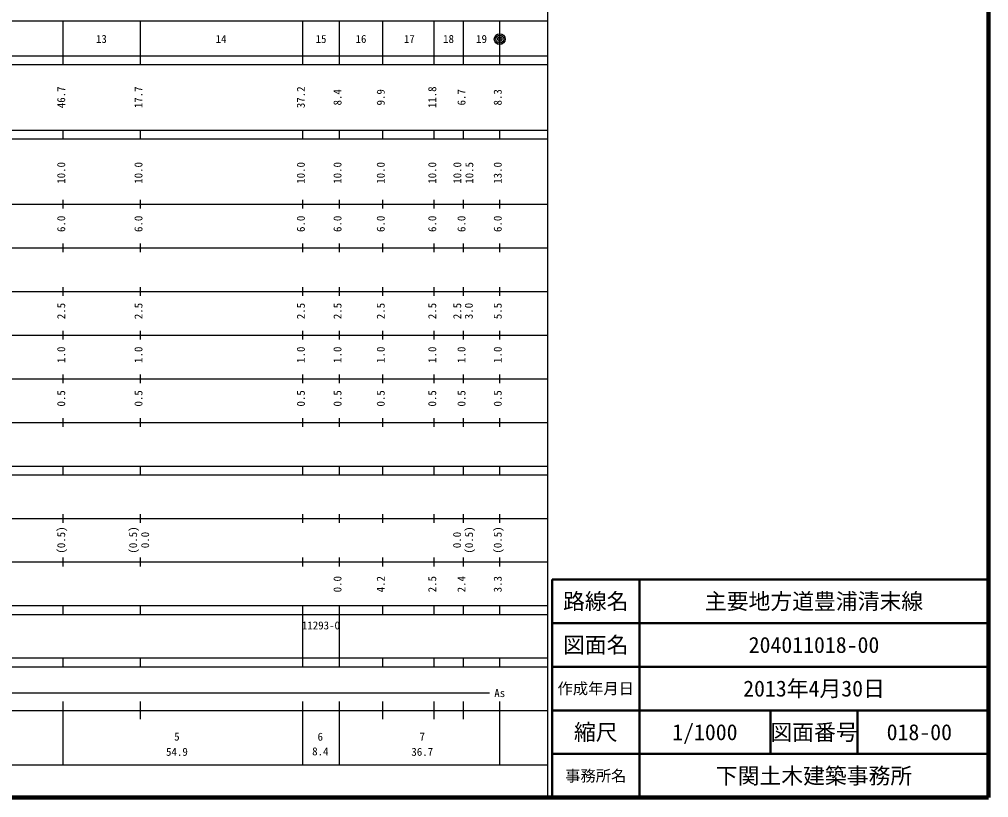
# Model space of a CAD drawing. Units: millimetres on the paper, enlarged 1000 times. Extents: x 40000 to 680000, y 20000 to 380000.
# Drawn here: x 457960 to 680000, y 20000 to 198357 of the extents above; entities that cross this region are included whole.
import ezdxf
from ezdxf.enums import TextEntityAlignment as Align

# ---------------------------------------------------------------- set-up
doc = ezdxf.new("R2010")
doc.units = ezdxf.units.MM
doc.header["$LTSCALE"] = 1000
for name, color, linetype, lineweight in [('M-TTL', 2, 'Continuous', 140), ('M-TTL-BAND', 7, 'Continuous', 25), ('M-TTL-FRAM', 2, 'Continuous', 50), ('M-TTL-LINE', 7, 'Continuous', 50)]:
    doc.layers.add(name, color=color, linetype=linetype, lineweight=lineweight)
doc.layers.add('M-TTL-TXT', color=7, linetype='Continuous')
doc.styles.add('ＭＳ ゴシック', font='')
doc.styles.get('ＭＳ ゴシック').set_extended_font_data('MS Gothic')

msp = doc.modelspace()

# ---------------------------------------------------------------- hatches: boundary and pattern name
at = {"layer": 'M-TTL-BAND'}
msp.add_hatch(color=256, dxfattribs=at).paths.add_polyline_path([(568154, 193832, 1), (567854, 193832, 1)])

# ---------------------------------------------------------------- linework, layer by layer
at = {"layer": 'M-TTL'}
for p, q in [((680000, 20000), (680000, 380000)), ((40000, 20000), (680000, 20000))]:
    msp.add_line(p, q, dxfattribs=at)
at = {"layer": 'M-TTL-BAND'}
for p, q in [((579000, 20000), (579000, 370000)), ((68000, 198000), (579000, 198000)), ((468000, 188000), (468000, 198000)), ((485700, 188000), (485700, 198000)), ((522900, 188000), (522900, 198000)), ((531300, 188000), (531300, 198000)), ((541200, 188000), (541200, 198000)), ((553000, 188000), (553000, 198000)), ((559700, 188000), (559700, 198000)), ((568000, 188000), (568000, 198000)), ((40000, 190000), (579000, 190000)), ((40000, 188000), (579000, 188000)), ((40000, 173000), (579000, 173000)), ((40000, 171000), (579000, 171000)), ((468000, 171000), (468000, 173000)), ((485700, 171000), (485700, 173000)), ((522900, 171000), (522900, 173000)), ((531300, 171000), (531300, 173000)), ((541200, 171000), (541200, 173000)), ((553000, 171000), (553000, 173000)), ((559700, 171000), (559700, 173000)), ((568000, 171000), (568000, 173000)), ((40000, 156000), (579000, 156000)), ((468000, 155000), (468000, 157000)), ((485700, 155000), (485700, 157000)), ((522900, 155000), (522900, 157000)), ((531300, 155000), (531300, 157000)), ((541200, 155000), (541200, 157000)), ((553000, 155000), (553000, 157000)), ((559700, 155000), (559700, 157000)), ((568000, 155000), (568000, 157000)), ((468000, 145000), (468000, 147000)), ((485700, 145000), (485700, 147000)), ((522900, 145000), (522900, 147000)), ((531300, 145000), (531300, 147000)), ((541200, 145000), (541200, 147000)), ((553000, 145000), (553000, 147000)), ((559700, 145000), (559700, 147000)), ((568000, 145000), (568000, 147000)), ((46000, 146000), (579000, 146000)), ((52000, 136000), (579000, 136000)), ((468000, 135000), (468000, 137000)), ((485700, 135000), (485700, 137000)), ((522900, 135000), (522900, 137000)), ((531300, 135000), (531300, 137000)), ((541200, 135000), (541200, 137000)), ((553000, 135000), (553000, 137000)), ((559700, 135000), (559700, 137000)), ((568000, 135000), (568000, 137000)), ((468000, 125000), (468000, 127000)), ((485700, 125000), (485700, 127000)), ((522900, 125000), (522900, 127000)), ((531300, 125000), (531300, 127000)), ((541200, 125000), (541200, 127000)), ((553000, 125000), (553000, 127000)), ((559700, 125000), (559700, 127000)), ((568000, 125000), (568000, 127000)), ((46000, 126000), (579000, 126000)), ((52000, 116000), (579000, 116000)), ((468000, 115000), (468000, 117000)), ((485700, 115000), (485700, 117000)), ((522900, 115000), (522900, 117000)), ((531300, 115000), (531300, 117000)), ((541200, 115000), (541200, 117000)), ((553000, 115000), (553000, 117000)), ((559700, 115000), (559700, 117000)), ((568000, 115000), (568000, 117000)), ((468000, 105000), (468000, 107000)), ((485700, 105000), (485700, 107000)), ((522900, 105000), (522900, 107000)), ((531300, 105000), (531300, 107000)), ((541200, 105000), (541200, 107000)), ((553000, 105000), (553000, 107000)), ((559700, 105000), (559700, 107000)), ((568000, 105000), (568000, 107000)), ((46000, 106000), (579000, 106000)), ((40000, 96000), (579000, 96000)), ((468000, 94000), (468000, 96000)), ((485700, 94000), (485700, 96000)), ((522900, 94000), (522900, 96000)), ((531300, 94000), (531300, 96000)), ((541200, 94000), (541200, 96000)), ((553000, 94000), (553000, 96000)), ((559700, 94000), (559700, 96000)), ((568000, 94000), (568000, 96000)), ((40000, 94000), (579000, 94000)), ((468000, 83000), (468000, 85000)), ((485700, 83000), (485700, 85000)), ((522900, 83000), (522900, 85000)), ((531300, 83000), (531300, 85000)), ((541200, 83000), (541200, 85000)), ((553000, 83000), (553000, 85000)), ((559700, 83000), (559700, 85000)), ((568000, 83000), (568000, 85000)), ((49000, 84000), (579000, 84000)), ((40000, 74000), (579000, 74000)), ((468000, 73000), (468000, 75000)), ((485700, 73000), (485700, 75000)), ((522900, 73000), (522900, 75000)), ((531300, 73000), (531300, 75000)), ((541200, 73000), (541200, 75000)), ((553000, 73000), (553000, 75000)), ((559700, 73000), (559700, 75000)), ((568000, 73000), (568000, 75000)), ((40000, 64000), (579000, 64000)), ((468000, 62000), (468000, 64000)), ((485700, 62000), (485700, 64000)), ((522900, 62000), (522900, 64000)), ((531300, 62000), (531300, 64000)), ((541200, 62000), (541200, 64000)), ((553000, 62000), (553000, 64000)), ((559700, 62000), (559700, 64000)), ((568000, 62000), (568000, 64000)), ((40000, 62000), (579000, 62000)), ((522900, 52000), (522900, 62000)), ((531300, 52000), (531300, 62000)), ((40000, 52000), (579000, 52000)), ((468000, 50000), (468000, 52000)), ((485700, 50000), (485700, 52000)), ((522900, 50000), (522900, 52000)), ((531300, 50000), (531300, 52000)), ((541200, 50000), (541200, 52000)), ((553000, 50000), (553000, 52000)), ((559700, 50000), (559700, 52000)), ((568000, 50000), (568000, 52000)), ((40000, 50000), (579000, 50000)), ((71000, 44000), (565689, 44000)), ((40000, 40000), (579000, 40000)), ((468000, 27500), (468000, 42000)), ((485700, 38000), (485700, 42000)), ((522900, 27500), (522900, 42000)), ((531300, 27500), (531300, 42000)), ((541200, 38000), (541200, 42000)), ((553000, 38000), (553000, 42000)), ((559700, 38000), (559700, 42000)), ((568000, 27500), (568000, 42000)), ((68000, 27500), (579000, 27500))]:
    msp.add_line(p, q, dxfattribs=at)
msp.add_lwpolyline([(568154, 193832, 1), (567854, 193832, 1)], format="xyb", close=True, dxfattribs=at)
for radius in [1250, 900, 500, 150]:
    msp.add_circle((568004, 193832), radius, dxfattribs=at)
at = {"layer": 'M-TTL-FRAM'}
for p, q in [((680000, 70000), (580000, 70000)), ((580000, 70000), (580000, 20000))]:
    msp.add_line(p, q, dxfattribs=at)
at = {"layer": 'M-TTL-LINE'}
for p, q in [((600000, 70000), (600000, 20000)), ((680000, 60000), (580000, 60000)), ((680000, 50000), (580000, 50000)), ((680000, 40000), (580000, 40000)), ((630000, 40000), (630000, 30000)), ((650000, 40000), (650000, 30000)), ((680000, 30000), (580000, 30000))]:
    msp.add_line(p, q, dxfattribs=at)

# ---------------------------------------------------------------- texts
at = {"layer": 'M-TTL-BAND', "style": 'ＭＳ ゴシック'}
for s, p in [('13', (476745, 192405)), ('14', (504168, 192405)), ('15', (527066, 192405)), ('16', (536217, 192405)), ('17', (547286, 192405)), ('18', (556277, 192405)), ('19', (563830, 192405)), ('11293-0', (527036, 58000)), ('As', (568000, 42500)), ('5', (494053, 32523)), ('6', (526888, 32498)), ('7', (550250, 32523)), ('54.9', (494053, 29033)), ('36.7', (550250, 29033))]:
    msp.add_text(s, height=1833, dxfattribs=at).set_placement(p, align=Align.BOTTOM_CENTER)
for s, rotation, p in [('46.7', 90, (469000, 180500)), ('17.7', 90, (486700, 180500)), ('37.2', 90, (523900, 180500)), ('8.4', 90, (532300, 180500)), ('9.9', 90, (542200, 180500)), ('11.8', 90, (554000, 180500)), ('6.7', 90, (560700, 180500)), ('8.3', 90, (569000, 180500)), ('10.0', 90, (469000, 163174)), ('10.0', 90, (486700, 163174)), ('10.0', 90, (523900, 163174)), ('10.0', 90, (532300, 163174)), ('10.0', 90, (542200, 163174)), ('10.0', 90, (554000, 163174)), ('10.0', 90, (559741, 163174)), ('10.5', 90, (562494, 163174)), ('13.0', 90, (569000, 163174)), ('6.0', 90, (469000, 151500)), ('6.0', 90, (486700, 151500)), ('6.0', 90, (523900, 151500)), ('6.0', 90, (532300, 151500)), ('6.0', 90, (542200, 151500)), ('6.0', 90, (554000, 151500)), ('6.0', 90, (560700, 151500)), ('6.0', 90, (569000, 151500)), ('2.5', 90, (469000, 131515)), ('2.5', 90, (486700, 131515)), ('2.5', 90, (523900, 131515)), ('2.5', 90, (532300, 131515)), ('2.5', 90, (542200, 131515)), ('2.5', 90, (554000, 131515)), ('2.5', 90, (559729, 131515)), ('3.0', 90, (562372, 131515)), ('5.5', 90, (569000, 131515)), ('1.0', 90, (469000, 121500)), ('1.0', 90, (486700, 121500)), ('1.0', 90, (523900, 121500)), ('1.0', 90, (532300, 121500)), ('1.0', 90, (542200, 121500)), ('1.0', 90, (554000, 121500)), ('1.0', 90, (560700, 121500)), ('1.0', 90, (569000, 121500)), ('0.5', 90, (469000, 111500)), ('0.5', 90, (486700, 111500)), ('0.5', 90, (523900, 111500)), ('0.5', 90, (532300, 111500)), ('0.5', 90, (542200, 111500)), ('0.5', 90, (554000, 111500)), ('0.5', 90, (560700, 111500)), ('0.5', 90, (569000, 111500)), ('(0.5)', 90, (469000, 79039)), ('(0.5)', 90, (485469, 79039)), ('0.0', 90, (488222, 79039)), ('0.0', 90, (559681, 79039)), ('(0.5)', 90, (562434, 79039)), ('(0.5)', 90, (569000, 79039)), ('0.0', 90, (532300, 68917)), ('4.2', 90, (542200, 68917)), ('2.5', 90, (554000, 68917)), ('2.4', 90, (560700, 68917)), ('3.3', 90, (569000, 68917)), ('8.4', 359.16, (526887, 29126))]:
    msp.add_text(s, height=1833, rotation=rotation, dxfattribs=at).set_placement(p, align=Align.BOTTOM_CENTER)
at = {"layer": 'M-TTL-TXT', "style": 'ＭＳ ゴシック'}
for s, height, p in [('路線名', 3666, (590000, 65000)), ('路線名', 3666, (590000, 65000)), ('主要地方道豊浦清末線', 3666, (640000, 65000)), ('図面名', 3666, (590000, 55000)), ('図面名', 3666, (590000, 55000)), ('204011018-00', 3666, (640000, 55000)), ('作成年月日', 2566, (590000, 45000)), ('作成年月日', 2566, (590000, 45000)), ('2013年4月30日', 3666, (640000, 45000)), ('縮尺', 3666, (590000, 35000)), ('縮尺', 3666, (590000, 35000)), ('1/1000', 3666, (615000, 35000)), ('図面番号', 3666, (640000, 35000)), ('図面番号', 3666, (640000, 35000)), ('018-00', 3666, (664125, 35000)), ('事務所名', 2566, (590000, 25000)), ('事務所名', 2566, (590000, 25000)), ('下関土木建築事務所', 3666, (640000, 25000))]:
    msp.add_text(s, height=height, dxfattribs=at).set_placement(p, align=Align.MIDDLE_CENTER)

doc.saveas('drawing.dxf')
